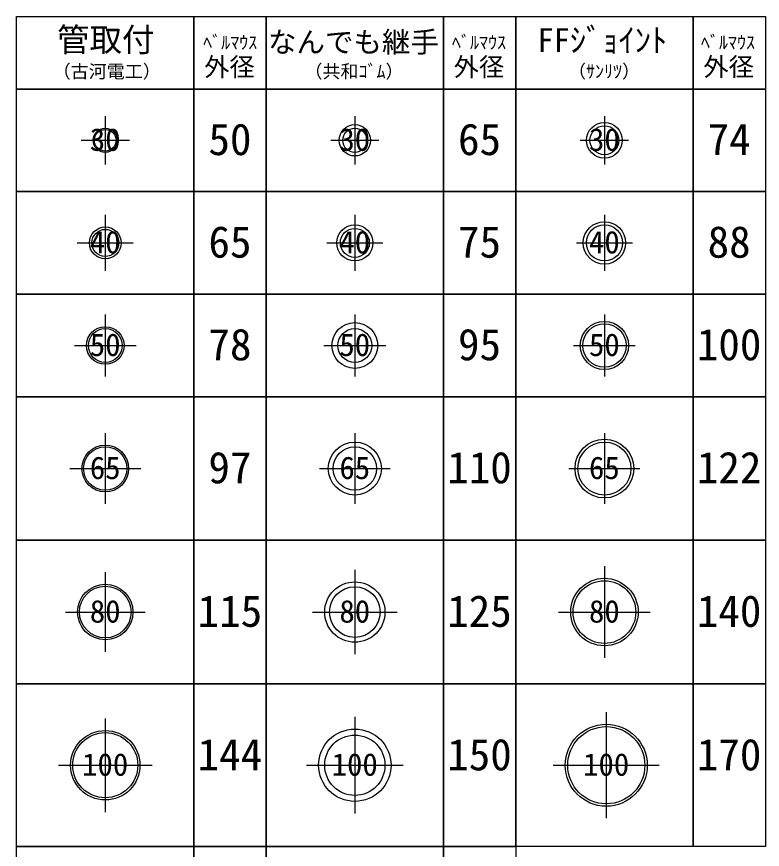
# Model space of a CAD drawing. Units: millimetres, scale not verified. Extents: x -6948 to 6948, y -3792 to 3911.
# Drawn here: x -6948 to -5401, y 1907 to 3633 of the extents above; entities that cross this region are included whole.
import ezdxf
from ezdxf.enums import TextEntityAlignment as Align

# ---------------------------------------------------------------- set-up
doc = ezdxf.new("R2010")
doc.units = ezdxf.units.MM
doc.header["$LTSCALE"] = 25
doc.linetypes.add('CHAIN2', pattern=[12, 9, -1, 1, -1])
for name, color, linetype in [('0-1_0-00', 4, 'Continuous'), ('0-2_0-100枠', 4, 'Continuous'), ('0-3_0-302補助線', 7, 'Continuous'), ('0-4_0-403寸法', 4, 'CHAIN2'), ('0-5_0-504文字', 7, 'Continuous')]:
    doc.layers.add(name, color=color, linetype=linetype)
doc.styles.add('ＭＳ ゴシック', font='')
doc.styles.get('ＭＳ ゴシック').set_extended_font_data('MS Gothic')

msp = doc.modelspace()

# ---------------------------------------------------------------- linework, layer by layer
at = {"layer": '0-1_0-00'}
for p, q in [((-6947.69, 3483.47), (-6947.69, 3633.47)), ((-6580.19, 3483.47), (-6580.19, 3633.47)), ((-6430.19, 3483.47), (-6430.19, 3633.47)), ((-6062.69, 3483.47), (-6062.69, 3633.47)), ((-5912.69, 3483.47), (-5912.69, 3633.47)), ((-5545.11, 3483.47), (-5545.11, 3633.47)), ((-6947.69, 3270.8), (-6947.69, 3483.47)), ((-6580.19, 3270.8), (-6580.19, 3483.47)), ((-6430.19, 3270.8), (-6430.19, 3483.47)), ((-6062.69, 3270.8), (-6062.69, 3483.47)), ((-5912.69, 3270.8), (-5912.69, 3483.47)), ((-5545.11, 3270.8), (-5545.11, 3483.47)), ((-6947.69, 3058.12), (-6947.69, 3270.8)), ((-6580.19, 3058.12), (-6580.19, 3270.8)), ((-6430.19, 3058.12), (-6430.19, 3270.8)), ((-6062.69, 3058.12), (-6062.69, 3270.8)), ((-5912.69, 3058.12), (-5912.69, 3270.8)), ((-5545.11, 3058.12), (-5545.11, 3270.8)), ((-6947.69, 2845.45), (-6947.69, 3058.12)), ((-6580.19, 2845.45), (-6580.19, 3058.12)), ((-6430.19, 2845.45), (-6430.19, 3058.12)), ((-6062.69, 2845.45), (-6062.69, 3058.12)), ((-5912.69, 2845.45), (-5912.69, 3058.12)), ((-5545.11, 2845.45), (-5545.11, 3058.12)), ((-6947.69, 2547.94), (-6947.69, 2845.45)), ((-6580.19, 2547.94), (-6580.19, 2845.45)), ((-6430.19, 2547.94), (-6430.19, 2845.45)), ((-6062.69, 2547.94), (-6062.69, 2845.45)), ((-5912.69, 2547.94), (-5912.69, 2845.45)), ((-5545.11, 2547.94), (-5545.11, 2845.45)), ((-6947.69, 2250.42), (-6947.69, 2547.94)), ((-6580.19, 2250.42), (-6580.19, 2547.94)), ((-6430.19, 2250.42), (-6430.19, 2547.94)), ((-6062.69, 2250.42), (-6062.69, 2547.94)), ((-5912.69, 2250.42), (-5912.69, 2547.94)), ((-5545.11, 2250.42), (-5545.11, 2547.94)), ((-6947.69, 1912.91), (-6947.69, 2250.42)), ((-6580.19, 1912.91), (-6580.19, 2250.42)), ((-6430.19, 1912.91), (-6430.19, 2250.42)), ((-6062.69, 1912.91), (-6062.69, 2250.42)), ((-5912.69, 1912.91), (-5912.69, 2250.42)), ((-5545.11, 1912.91), (-5545.11, 2250.42)), ((-6947.69, 1565.4), (-6947.69, 1912.91)), ((-6580.19, 1565.4), (-6580.19, 1912.91)), ((-6430.19, 1565.4), (-6430.19, 1912.91)), ((-6062.69, 1565.4), (-6062.69, 1912.91))]:
    msp.add_line(p, q, dxfattribs=at)
at = {"layer": '0-2_0-100枠'}
for points in [[(-6947.69, 3633.47), (-6580.19, 3633.47), (-6580.19, 3483.47), (-6947.69, 3483.47)], [(-6580.19, 3633.47), (-6430.19, 3633.47), (-6430.19, 3483.47), (-6580.19, 3483.47)], [(-6430.19, 3633.47), (-6062.69, 3633.47), (-6062.69, 3483.47), (-6430.19, 3483.47)], [(-6062.69, 3633.47), (-5912.69, 3633.47), (-5912.69, 3483.47), (-6062.69, 3483.47)], [(-5912.69, 3633.47), (-5545.11, 3633.47), (-5545.11, 3483.47), (-5912.69, 3483.47)], [(-5545.11, 3633.47), (-5395.11, 3633.47), (-5395.11, 3483.47), (-5545.11, 3483.47)], [(-6947.69, 3483.47), (-6580.19, 3483.47), (-6580.19, 3270.8), (-6947.69, 3270.8)], [(-6580.19, 3483.47), (-6430.19, 3483.47), (-6430.19, 3270.8), (-6580.19, 3270.8)], [(-6430.19, 3483.47), (-6062.69, 3483.47), (-6062.69, 3270.8), (-6430.19, 3270.8)], [(-6062.69, 3483.47), (-5912.69, 3483.47), (-5912.69, 3270.8), (-6062.69, 3270.8)], [(-5912.69, 3483.47), (-5545.11, 3483.47), (-5545.11, 3270.8), (-5912.69, 3270.8)], [(-5545.11, 3483.47), (-5395.11, 3483.47), (-5395.11, 3270.8), (-5545.11, 3270.8)], [(-6947.69, 3270.8), (-6580.19, 3270.8), (-6580.19, 3058.12), (-6947.69, 3058.12)], [(-6580.19, 3270.8), (-6430.19, 3270.8), (-6430.19, 3058.12), (-6580.19, 3058.12)], [(-6430.19, 3270.8), (-6062.69, 3270.8), (-6062.69, 3058.12), (-6430.19, 3058.12)], [(-6062.69, 3270.8), (-5912.69, 3270.8), (-5912.69, 3058.12), (-6062.69, 3058.12)], [(-5912.69, 3270.8), (-5545.11, 3270.8), (-5545.11, 3058.12), (-5912.69, 3058.12)], [(-5545.11, 3270.8), (-5395.11, 3270.8), (-5395.11, 3058.12), (-5545.11, 3058.12)], [(-6947.69, 3058.12), (-6580.19, 3058.12), (-6580.19, 2845.45), (-6947.69, 2845.45)], [(-6580.19, 3058.12), (-6430.19, 3058.12), (-6430.19, 2845.45), (-6580.19, 2845.45)], [(-6430.19, 3058.12), (-6062.69, 3058.12), (-6062.69, 2845.45), (-6430.19, 2845.45)], [(-6062.69, 3058.12), (-5912.69, 3058.12), (-5912.69, 2845.45), (-6062.69, 2845.45)], [(-5912.69, 3058.12), (-5545.11, 3058.12), (-5545.11, 2845.45), (-5912.69, 2845.45)], [(-5545.11, 3058.12), (-5395.11, 3058.12), (-5395.11, 2845.45), (-5545.11, 2845.45)], [(-6947.69, 2845.45), (-6580.19, 2845.45), (-6580.19, 2547.94), (-6947.69, 2547.94)], [(-6580.19, 2845.45), (-6430.19, 2845.45), (-6430.19, 2547.94), (-6580.19, 2547.94)], [(-6430.19, 2845.45), (-6062.69, 2845.45), (-6062.69, 2547.94), (-6430.19, 2547.94)], [(-6062.69, 2845.45), (-5912.69, 2845.45), (-5912.69, 2547.94), (-6062.69, 2547.94)], [(-5912.69, 2845.45), (-5545.11, 2845.45), (-5545.11, 2547.94), (-5912.69, 2547.94)], [(-5545.11, 2845.45), (-5395.11, 2845.45), (-5395.11, 2547.94), (-5545.11, 2547.94)], [(-6947.69, 2547.94), (-6580.19, 2547.94), (-6580.19, 2250.42), (-6947.69, 2250.42)], [(-6580.19, 2547.94), (-6430.19, 2547.94), (-6430.19, 2250.42), (-6580.19, 2250.42)], [(-6430.19, 2547.94), (-6062.69, 2547.94), (-6062.69, 2250.42), (-6430.19, 2250.42)], [(-6062.69, 2547.94), (-5912.69, 2547.94), (-5912.69, 2250.42), (-6062.69, 2250.42)], [(-5912.69, 2547.94), (-5545.11, 2547.94), (-5545.11, 2250.42), (-5912.69, 2250.42)], [(-5545.11, 2547.94), (-5395.11, 2547.94), (-5395.11, 2250.42), (-5545.11, 2250.42)], [(-6947.69, 2250.42), (-6580.19, 2250.42), (-6580.19, 1912.91), (-6947.69, 1912.91)], [(-6580.19, 2250.42), (-6430.19, 2250.42), (-6430.19, 1912.91), (-6580.19, 1912.91)], [(-6430.19, 2250.42), (-6062.69, 2250.42), (-6062.69, 1912.91), (-6430.19, 1912.91)], [(-6062.69, 2250.42), (-5912.69, 2250.42), (-5912.69, 1912.91), (-6062.69, 1912.91)], [(-5912.69, 2250.42), (-5545.11, 2250.42), (-5545.11, 1912.91), (-5912.69, 1912.91)], [(-5545.11, 2250.42), (-5395.11, 2250.42), (-5395.11, 1912.91), (-5545.11, 1912.91)], [(-6947.69, 1912.91), (-6580.19, 1912.91), (-6580.19, 1565.4), (-6947.69, 1565.4)], [(-6580.19, 1912.91), (-6430.19, 1912.91), (-6430.19, 1565.4), (-6580.19, 1565.4)], [(-6430.19, 1912.91), (-6062.69, 1912.91), (-6062.69, 1565.4), (-6430.19, 1565.4)], [(-6062.69, 1912.91), (-5912.69, 1912.91), (-5912.69, 1565.4), (-6062.69, 1565.4)]]:
    msp.add_lwpolyline(points, dxfattribs=at)
at = {"layer": '0-3_0-302補助線'}
for centre, radius in [((-6763.94, 3377.13), 25), ((-6246.44, 3377.13), 32.5), ((-6246.44, 3377.13), 25), ((-5728.9, 3377.13), 37), ((-5728.9, 3377.13), 30), ((-6763.94, 3377.13), 22.5), ((-6763.94, 3164.46), 33), ((-6246.44, 3164.46), 37.5), ((-6246.44, 3164.46), 30), ((-5728.9, 3164.46), 44), ((-5728.9, 3164.46), 37.5), ((-6763.94, 3164.46), 28), ((-6763.94, 2951.79), 39), ((-6763.94, 2951.79), 35), ((-6246.44, 2951.79), 47.5), ((-6246.44, 2951.79), 35), ((-5728.9, 2951.79), 50), ((-5728.9, 2951.79), 45), ((-6763.94, 2696.7), 48.5), ((-6246.44, 2696.7), 55), ((-5728.9, 2696.7), 61), ((-5728.9, 2696.7), 55), ((-6763.94, 2696.7), 45), ((-6246.44, 2696.7), 45), ((-5728.9, 2399.18), 70), ((-6763.94, 2399.18), 57.5), ((-6763.94, 2399.18), 53.5), ((-6246.44, 2399.18), 62.5), ((-6246.44, 2399.18), 52.5), ((-5728.9, 2399.18), 65), ((-5725.1, 2081.67), 85), ((-5725.1, 2081.67), 80), ((-6763.94, 2081.67), 72), ((-6763.94, 2081.67), 67.5), ((-6246.44, 2081.67), 75), ((-6246.44, 2081.67), 62.5)]:
    msp.add_circle(centre, radius, dxfattribs=at)
at = {"layer": '0-4_0-403寸法'}
for p, q in [((-6763.94, 3427.13), (-6763.94, 3327.13)), ((-6246.44, 3427.13), (-6246.44, 3327.13)), ((-5728.9, 3427.13), (-5728.9, 3327.13)), ((-6813.94, 3377.13), (-6713.94, 3377.13)), ((-6296.44, 3377.13), (-6196.44, 3377.13)), ((-5778.9, 3377.13), (-5678.9, 3377.13)), ((-6763.94, 3222.46), (-6763.94, 3106.46)), ((-6246.44, 3222.46), (-6246.44, 3106.46)), ((-5728.9, 3222.46), (-5728.9, 3106.46)), ((-6821.94, 3164.46), (-6705.94, 3164.46)), ((-6304.44, 3164.46), (-6188.44, 3164.46)), ((-5786.9, 3164.46), (-5670.9, 3164.46)), ((-6763.94, 3015.79), (-6763.94, 2887.79)), ((-6246.44, 3015.79), (-6246.44, 2887.79)), ((-5728.9, 3015.79), (-5728.9, 2887.79)), ((-6827.94, 2951.79), (-6699.94, 2951.79)), ((-6310.44, 2951.79), (-6182.44, 2951.79)), ((-5792.9, 2951.79), (-5664.9, 2951.79)), ((-6763.94, 2770.2), (-6763.94, 2623.2)), ((-6246.44, 2770.2), (-6246.44, 2623.2)), ((-5728.9, 2770.2), (-5728.9, 2623.2)), ((-6837.44, 2696.7), (-6690.44, 2696.7)), ((-6319.94, 2696.7), (-6172.94, 2696.7)), ((-5802.4, 2696.7), (-5655.4, 2696.7)), ((-6246.44, 2486.68), (-6246.44, 2311.68)), ((-5728.9, 2494.18), (-5728.9, 2304.18)), ((-6763.94, 2481.68), (-6763.94, 2316.68)), ((-6846.44, 2399.18), (-6681.44, 2399.18)), ((-6333.94, 2399.18), (-6158.94, 2399.18)), ((-5823.9, 2399.18), (-5633.9, 2399.18)), ((-6763.94, 2178.67), (-6763.94, 1984.67)), ((-6246.44, 2181.67), (-6246.44, 1981.67)), ((-5725.1, 2191.67), (-5725.1, 1971.67)), ((-6860.94, 2081.67), (-6666.94, 2081.67)), ((-6346.44, 2081.67), (-6146.44, 2081.67)), ((-5835.11, 2081.67), (-5615.1, 2081.67))]:
    msp.add_line(p, q, dxfattribs=at)

# ---------------------------------------------------------------- texts
at = {"layer": '0-5_0-504文字', "style": 'ＭＳ ゴシック'}
for s, height, p in [('管取付', 49.33, (-6863.93, 3546.24)), ('なんでも継手', 43.3, (-6426.47, 3546.24)), ('FFｼﾞｮｲﾝﾄ', 49.33, (-5867.72, 3545.36)), ('30', 46.85, (-6795.94, 3341.18)), ('30', 46.85, (-6278.44, 3341.18)), ('30', 46.85, (-5760.9, 3341.18)), ('40', 46.85, (-6795.94, 3128.5)), ('40', 46.85, (-6278.44, 3128.5)), ('40', 46.85, (-5760.9, 3128.5)), ('50', 46.85, (-6795.94, 2915.83)), ('50', 46.85, (-6278.44, 2915.83)), ('50', 46.85, (-5760.9, 2915.83)), ('65', 46.85, (-6795.94, 2660.74)), ('65', 46.85, (-6278.44, 2660.74)), ('65', 46.85, (-5760.9, 2660.74)), ('80', 46.85, (-6795.94, 2363.22)), ('80', 46.85, (-6278.44, 2363.22)), ('80', 46.85, (-5760.9, 2363.22)), ('100', 46.85, (-6811.94, 2045.71)), ('100', 46.85, (-6294.44, 2045.71)), ('100', 46.85, (-5773.11, 2045.71))]:
    msp.add_text(s, height=height, dxfattribs=at).set_placement(p, align=Align.BOTTOM_LEFT)
at = {"layer": '0-5_0-504文字', "color": 4, "style": 'ＭＳ ゴシック'}
for s, p in [('ﾍﾞﾙﾏｳｽ', (-6560.94, 3558.19)), ('ﾍﾞﾙﾏｳｽ', (-6044.97, 3558.24)), ('ﾍﾞﾙﾏｳｽ', (-5528.76, 3558.28)), ('（古河電工）', (-6872.99, 3498.06)), ('（共和ｺﾞﾑ）', (-6350.95, 3498.13)), ('（ｻﾝﾘﾂ）', (-5804.36, 3498.23))]:
    msp.add_text(s, height=27.4, dxfattribs=at).set_placement(p, align=Align.BOTTOM_LEFT)
at = {"layer": '0-5_0-504文字', "color": 6, "style": 'ＭＳ ゴシック'}
for p in [(-6558.62, 3498.49), (-6041.41, 3498.49), (-5523.68, 3498.64)]:
    msp.add_text('外径', height=38.37, dxfattribs=at).set_placement(p, align=Align.BOTTOM_LEFT)
at = {"layer": '0-5_0-504文字', "color": 3, "style": 'ＭＳ ゴシック'}
for s, p in [('50', (-6549.99, 3326.8)), ('65', (-6032.49, 3326.8)), ('74', (-5514.91, 3326.8)), ('65', (-6549.99, 3114.12)), ('75', (-6032.49, 3114.12)), ('88', (-5514.91, 3114.12)), ('78', (-6549.99, 2901.45)), ('95', (-6032.49, 2901.45)), ('100', (-5537.31, 2901.45)), ('97', (-6549.99, 2646.36)), ('110', (-6054.89, 2646.36)), ('122', (-5537.31, 2646.36)), ('115', (-6572.39, 2348.84)), ('125', (-6054.89, 2348.84)), ('140', (-5537.31, 2348.84)), ('144', (-6572.39, 2051.33)), ('150', (-6054.89, 2051.33)), ('170', (-5537.31, 2051.33))]:
    msp.add_text(s, height=65.58, dxfattribs=at).set_placement(p, align=Align.BOTTOM_LEFT)

doc.saveas('drawing.dxf')
